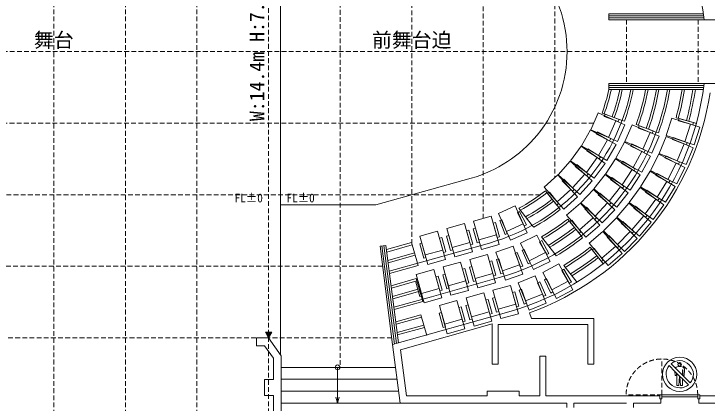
# Model space of a CAD drawing. Units: millimetres, scale not verified. Extents: x -27622 to 28378, y -25776 to 13441.
# Drawn here: x -8743 to 8711, y -15406 to -5603 of the extents above; entities that cross this region are included whole.
import ezdxf
from ezdxf.enums import TextEntityAlignment as Align

# ---------------------------------------------------------------- set-up
doc = ezdxf.new("R2010")
doc.units = ezdxf.units.MM
doc.header["$LTSCALE"] = 100
doc.linetypes.add('DASHED1', pattern=[1.8, 1.2, -0.6])
for name, color, linetype, lineweight in [('0-0', 7, 'Continuous', 18), ('0-1', 4, 'Continuous', 18), ('D-E', 7, 'Continuous', 18)]:
    doc.layers.add(name, color=color, linetype=linetype, lineweight=lineweight)
doc.layers.add('0-A', color=7, linetype='Continuous')
doc.styles.add('HGｺﾞｼｯｸE', font='')
doc.styles.add('ＭＳ ゴシック', font='')
doc.styles.get('HGｺﾞｼｯｸE').set_extended_font_data('HGｺﾞｼｯｸE')
doc.styles.get('ＭＳ ゴシック').set_extended_font_data('MS Gothic')

msp = doc.modelspace()

# ---------------------------------------------------------------- linework, layer by layer
at = {"layer": '0-0'}
for p, q in [((-2029.6, -14184.8), (-2029.6, 1077.1)), ((6237.9, -5752.8), (6237.9, -5602.7)), ((6237.9, -5602.7), (8616.4, -5602.7)), ((8623.3, -5652.8), (6237.9, -5652.8)), ((8629.8, -5702.8), (6237.9, -5702.8)), ((8635.9, -5752.8), (6237.9, -5752.8)), ((9183.8, -5752.8), (8635.9, -5752.8)), ((8622.9, -7404.8), (6237.9, -7404.8)), ((8622.9, -7454.9), (6237.9, -7454.9)), ((6237.9, -7504.9), (8616.4, -7504.9)), ((8635.9, -7354.8), (9183.8, -7354.8)), ((7928, -8217.9), (8448.6, -8363.7)), ((374.1, -10414.4), (2772.4, -9739.8)), ((374.1, -10414.4), (-2029.6, -10414.4)), ((624.5, -11433.7), (475.5, -11452.8)), ((793.6, -13930.3), (475.5, -11452.8)), ((842.3, -13916.6), (525.2, -11446.4)), ((891, -13902.9), (574.8, -11440.1)), ((939.7, -13889.2), (624.5, -11433.7)), ((1271.4, -11362.2), (638.2, -11540.3)), ((1287.7, -11420), (645.9, -11600.6)), ((3229.3, -11373.1), (1674.2, -11810.5)), ((5766, -11480), (6101.4, -11904)), ((1344.6, -11622.4), (673, -11811.4)), ((1360.9, -11680.3), (680.7, -11871.6)), ((1674.2, -11810.5), (707.8, -12082.4)), ((1434.1, -11940.5), (715.5, -12142.6)), ((5103.9, -11937.2), (5441.4, -12364.8)), ((1388, -12270.6), (754.8, -12448.8)), ((1404.3, -12328.5), (762.5, -12509)), ((3475.9, -12245), (1770.4, -12724.7)), ((1461.2, -12530.9), (789.6, -12719.8)), ((1477.5, -12588.7), (797.3, -12780)), ((1770.4, -12724.7), (824.4, -12990.8)), ((1550.7, -12848.9), (832.1, -13051)), ((793.6, -13930.3), (3720.3, -13107.1)), ((1504.7, -13179.1), (871.4, -13357.2)), ((1520.9, -13236.9), (879.2, -13417.4)), ((1504.7, -13179.1), (1651.1, -13699.5)), ((4287.1, -13272.4), (4242.4, -13128.9)), ((1577.9, -13439.3), (906.2, -13628.2)), ((992.2, -14061.7), (3301.8, -13412)), ((3301.8, -13412), (3301.8, -14423.7)), ((5704.6, -13422.5), (3451.9, -13422.6)), ((3451.9, -13422.6), (3451.9, -14423.7)), ((5854.8, -13272.4), (4287.1, -13272.4)), ((5704.6, -13422.5), (5704.6, -14423.7)), ((5854.8, -13272.4), (5854.8, -14423.7)), ((1594.1, -13497.1), (914, -13688.4)), ((-2329.9, -13762.4), (-2630.3, -13762.4)), ((-2630.3, -13962.6), (-2630.3, -13762.4)), ((-2411.6, -13620.9), (-2248.3, -13620.9)), ((-2329.9, -13762.4), (-2411.6, -13620.9)), ((-2250.9, -13625.5), (-2409, -13625.5)), ((-2253.8, -13630.5), (-2406.1, -13630.5)), ((-2256.7, -13635.5), (-2403.2, -13635.5)), ((-2259.6, -13640.5), (-2400.3, -13640.5)), ((-2262.4, -13645.5), (-2397.4, -13645.5)), ((-2265.3, -13650.5), (-2394.5, -13650.5)), ((-2268.2, -13655.5), (-2391.6, -13655.5)), ((-2271.1, -13660.5), (-2388.8, -13660.5)), ((-2274, -13665.5), (-2385.9, -13665.5)), ((-2276.9, -13670.5), (-2383, -13670.5)), ((-2279.8, -13675.5), (-2380.1, -13675.5)), ((-2282.6, -13680.5), (-2377.2, -13680.5)), ((-2285.5, -13685.5), (-2374.3, -13685.5)), ((-2288.4, -13690.5), (-2371.4, -13690.5)), ((-2291.3, -13695.5), (-2368.6, -13695.5)), ((-2294.2, -13700.5), (-2365.7, -13700.5)), ((-2297.1, -13705.5), (-2362.8, -13705.5)), ((-2300, -13710.5), (-2359.9, -13710.5)), ((-2302.9, -13715.5), (-2357, -13715.5)), ((-2305.7, -13720.5), (-2354.1, -13720.5)), ((-2308.6, -13725.5), (-2351.2, -13725.5)), ((-2311.5, -13730.5), (-2348.3, -13730.5)), ((-2314.4, -13735.5), (-2345.5, -13735.5)), ((-2317.3, -13740.5), (-2342.6, -13740.5)), ((-2320.2, -13745.5), (-2339.7, -13745.5)), ((-2323.1, -13750.5), (-2336.8, -13750.5)), ((-2325.9, -13755.5), (-2333.9, -13755.5)), ((-2328.8, -13760.5), (-2331, -13760.5)), ((-2329.9, -13762.4), (-2248.3, -13620.9)), ((-2009.6, -14212.9), (-2329.9, -13762.4)), ((-2630.3, -13962.6), (-2433.2, -13962.6)), ((-2209.8, -14276.8), (-2433.2, -13962.6)), ((793.6, -13930.3), (983, -15405.6)), ((992.2, -14061.7), (1141.5, -15224.7)), ((-2209.8, -14813.6), (-2209.8, -14276.8)), ((-2009.6, -18262.7), (-2009.6, -14212.9)), ((4503.2, -15224.7), (4503.2, -14223.5)), ((4653.4, -14223.5), (4503.2, -14223.5)), ((4653.4, -15224.7), (4653.4, -14223.5)), ((3451.9, -14423.7), (3301.8, -14423.7)), ((5854.8, -14423.8), (5704.6, -14423.8)), ((-2009.6, -14504.6), (868.4, -14504.6)), ((-593.5, -14504.6), (-593.5, -15405.6)), ((-2009.6, -14804.9), (907, -14804.9)), ((-2009.6, -15105.3), (945.6, -15105.3)), ((3176.6, -15105.3), (3176.6, -15224.7)), ((3977.6, -15105.3), (3176.6, -15105.3)), ((3977.6, -15105.3), (3977.6, -15224.7)), ((-2430.1, -15214.1), (-2209.8, -15214.1)), ((-2209.8, -17391.7), (-2209.8, -15214.1)), ((-633.8, -15255.5), (-593.5, -15405.6)), ((-553.3, -15255.5), (-593.5, -15405.6)), ((3176.6, -15224.7), (1141.5, -15224.7)), ((4503.2, -15224.7), (3977.6, -15224.7)), ((7522.8, -15224.7), (4653.4, -15224.7)), ((7572.8, -15194.7), (7522.8, -15194.7)), ((7547.8, -15194.7), (7522.8, -15194.7)), ((7522.8, -15294.8), (7522.8, -15194.7)), ((7522.8, -15224.7), (7522.8, -15294.8)), ((7572.8, -15294.8), (7522.8, -15294.8)), ((7522.8, -15294.8), (7547.8, -15294.8)), ((7547.8, -15294.8), (7522.8, -15294.8)), ((7547.8, -15294.8), (7547.8, -15405.6)), ((7572.8, -15294.8), (7572.8, -15194.7)), ((8473.9, -15194.7), (7572.8, -15194.7)), ((8473.9, -15244.7), (7572.8, -15244.7)), ((8473.9, -15294.8), (8473.9, -15194.7)), ((8473.9, -15294.8), (8524, -15294.8)), ((8498.9, -15294.8), (8524, -15294.8)), ((8498.9, -15294.8), (8524, -15294.8)), ((8524, -15194.7), (8524, -15294.8)), ((8524, -15224.7), (8524, -15294.8)), ((9788.2, -15224.7), (8524, -15224.7)), ((-2009.6, -15405.6), (984.1, -15405.6)), ((983, -15405.6), (5178.9, -15405.6)), ((5178.9, -15405.6), (5178.9, -15515.8)), ((5359.1, -15405.6), (5359.1, -15515.8)), ((5359.1, -15405.6), (6680.7, -15405.6)), ((6860.9, -15405.6), (6860.9, -15515.8)), ((6860.9, -15405.6), (7547.8, -15405.6))]:
    msp.add_line(p, q, dxfattribs=at)
at = {"layer": '0-0', "linetype": 'DASHED1'}
for q in [(7572.8, -14293.6), (6671.8, -15194.7)]:
    msp.add_line((7572.8, -15194.7), q, dxfattribs=at)
at = {"layer": '0-0'}
for points in [[(8635.9, -7354.8), (6237.9, -7354.8), (6237.9, -7504.9)], [(6064.3, -8099.5), (6571.5, -8286.6), (6627.9, -8307.4)], [(6922, -8392.5), (7428.9, -8580.4), (7485.2, -8601.3)], [(4641.6, -10058.8), (4977.1, -10482.8), (5014.3, -10529.9)], [(3968.1, -10498.2), (4307.9, -10928.8), (4345.6, -10976.6)], [(5203.8, -10769.4), (5539.2, -11193.4), (5576.5, -11240.5)], [(4537.1, -11219.1), (4875.5, -11647.9), (4913.1, -11695.5)], [(1271.4, -11362.2), (1417.8, -11882.7), (1434.1, -11940.5)], [(1388, -12270.6), (1534.4, -12791.1), (1550.7, -12848.9)], [(-2430.1, -15214.1), (-2430.1, -14813.6), (-2209.8, -14813.6)], [(8473.9, -15194.7), (8524, -15194.7), (8498.9, -15194.7)], [(8498.9, -15294.8), (8498.9, -15405.6), (9859.5, -15405.6)]]:
    msp.add_lwpolyline(points, dxfattribs=at)
for points in [[(6231.5, -8718.5), (5779.2, -8519.9), (5964.4, -8098.2), (6416.7, -8296.8)], [(6471.4, -8317), (6122.9, -8185.7), (6144.1, -8129.5), (6492.6, -8260.8)], [(6457.6, -8817.8), (6231.5, -8718.5), (6416.7, -8296.8), (6642.8, -8396.1)], [(8153.3, -8821.5), (7683.2, -8669.9), (7824.7, -8231.6), (8294.7, -8383.2)], [(8352.4, -8399.1), (7993.8, -8298.7), (8010, -8240.9), (8368.6, -8341.3)], [(5974.8, -9172.2), (5546.4, -8926.4), (5775.7, -8526.9), (6204.1, -8772.8)], [(7095.1, -9011.7), (6640.2, -8819.3), (6819.6, -8395.2), (7274.5, -8587.6)], [(7330.2, -8607.9), (6980.9, -8478.4), (7001.8, -8422.1), (7351.1, -8551.5)], [(8388.3, -8897.4), (8153.3, -8821.5), (8294.7, -8383.2), (8529.8, -8459.1)], [(6256.4, -8798.7), (5923.9, -8630.9), (5950.9, -8577.3), (6283.4, -8745.1)], [(7322.6, -9107.9), (7095.1, -9011.7), (7274.5, -8587.6), (7502, -8683.8)], [(7957.3, -9304.3), (7500.5, -9116.4), (7675.7, -8690.5), (8132.5, -8878.4)], [(8188.7, -8898.7), (7839, -8770.6), (7859.7, -8714.2), (8209.4, -8842.3)], [(6189, -9295.1), (5974.8, -9172.2), (6204.1, -8772.8), (6418.2, -8895.7)], [(6852, -9472.7), (6416.4, -9240.1), (6633.3, -8833.8), (7069, -9066.5)], [(7122.6, -9091.7), (6786.5, -8931.3), (6812.3, -8877.1), (7148.5, -9037.5)], [(8185.7, -9398.3), (7957.3, -9304.3), (8132.5, -8878.4), (8360.9, -8972.3)], [(5671.1, -9595.9), (5271.5, -9305.6), (5542.1, -8933), (5941.7, -9223.3)], [(5991, -9254.7), (5678.3, -9052.3), (5711, -9001.8), (6023.6, -9204.3)], [(7069.9, -9589.1), (6852, -9472.7), (7069, -9066.5), (7286.8, -9182.8)], [(5870.9, -9741), (5671.1, -9595.9), (5941.7, -9223.3), (6141.6, -9368.4)], [(7724.2, -9770.3), (7283.5, -9547.4), (7491.3, -9136.4), (7932.1, -9359.4)], [(7986.6, -9384.1), (7647.9, -9229.1), (7673, -9174.4), (8011.6, -9329.4)], [(5323.7, -9984.7), (4957.5, -9653.3), (5266.5, -9311.8), (5632.7, -9643.1)], [(5678.3, -9679.6), (5389.1, -9444.9), (5427, -9398.3), (5716.2, -9633)], [(6568.4, -9909.9), (6155.4, -9638.9), (6408.2, -9253.9), (6821.1, -9524.9)], [(6872.2, -9554.9), (6551.9, -9364.8), (6582.6, -9313.1), (6902.8, -9503.2)], [(7944.6, -9881.8), (7724.2, -9770.3), (7932.1, -9359.4), (8152.5, -9470.8)], [(6774.8, -10045.4), (6568.4, -9909.9), (6821.1, -9524.9), (7027.5, -9660.4)], [(7455.5, -10216.8), (7033.5, -9960.1), (7272.8, -9566.6), (7694.8, -9823.3)], [(4936.8, -10334), (4608.1, -9965.3), (4951.9, -9658.8), (5280.6, -10027.5)], [(5322, -10068.7), (5059.6, -9804.4), (5102.2, -9762), (5364.6, -10026.4)], [(5506.9, -10150.3), (5323.7, -9984.7), (5632.7, -9643.1), (5815.9, -9808.8)], [(6246.4, -10319.7), (5859.6, -10012.5), (6146, -9651.9), (6532.8, -9959.1)], [(6581, -9993.5), (6279.2, -9775.3), (6314.4, -9726.6), (6616.2, -9944.8)], [(7747.2, -9852.1), (7421.7, -9671.2), (7450.9, -9618.7), (7776.4, -9799.6)], [(7666.5, -10345.1), (7455.5, -10216.8), (7694.8, -9823.3), (7905.8, -9951.6)], [(4926, -10417.4), (4693.4, -10126.5), (4740.4, -10089), (4973, -10379.8)], [(5101.1, -10518.3), (4936.8, -10334), (5280.6, -10027.5), (5444.9, -10211.9)], [(5888.7, -10698.8), (5531.3, -10357.9), (5849.1, -10024.6), (6206.6, -10365.5)], [(6251.4, -10404.1), (5970.5, -10159.6), (6010, -10114.3), (6290.9, -10358.8)], [(6439.8, -10473.3), (6246.4, -10319.7), (6532.8, -9959.1), (6726.2, -10112.7)], [(7152.8, -10640.9), (6752.1, -10352.1), (7021.4, -9978.5), (7422.1, -10267.2)], [(7472.1, -10300.1), (7161.6, -10094.3), (7194.8, -10044.3), (7505.3, -10250)], [(7353.2, -10785.3), (7152.8, -10640.9), (7422.1, -10267.2), (7622.4, -10411.6)], [(3659.5, -11079.3), (3456.7, -10628.9), (3876.7, -10439.9), (4079.4, -10890.3)], [(5498.4, -11044), (5173.1, -10672.3), (5519.7, -10369.1), (5844.9, -10740.8)], [(6067.5, -10869.2), (5888.7, -10698.8), (6206.6, -10365.5), (6385.3, -10535.9)], [(6817.9, -11040.1), (6441, -10720.9), (6738.6, -10369.4), (7115.5, -10688.6)], [(7162.8, -10725.3), (6869.4, -10495.9), (6906.4, -10448.6), (7199.8, -10677.9)], [(4106.6, -10942), (3935.7, -10611), (3989.1, -10583.5), (4159.9, -10914.4)], [(5886.1, -10783.3), (5628.5, -10514.4), (5671.8, -10472.8), (5929.5, -10741.7)], [(2964.8, -11295), (2831.1, -10819.5), (3274.4, -10694.8), (3408.1, -11170.3)], [(3624.2, -11155.6), (3489.7, -10808.2), (3545.7, -10786.5), (3680.2, -11133.9)], [(5488.1, -11128), (5255.8, -10836.9), (5302.7, -10799.4), (5535.1, -11090.5)], [(5661, -11229.9), (5498.4, -11044), (5844.9, -10740.8), (6007.6, -10926.6)], [(6453, -11412), (6102, -11064.4), (6426.1, -10737.2), (6777.1, -11084.7)], [(7006.4, -11199.7), (6817.9, -11040.1), (7115.5, -10688.6), (7304, -10848.2)], [(2290.1, -11484.7), (2156.4, -11009.3), (2599.7, -10884.6), (2733.5, -11360)], [(3425.4, -11231.6), (3324.6, -10873.1), (3382.4, -10856.8), (3483.2, -11215.4)], [(3760.8, -11304.5), (3659.5, -11079.3), (4079.4, -10890.3), (4180.8, -11115.5)], [(6821.3, -11125), (6546.7, -10873.4), (6587.3, -10829.1), (6861.9, -11080.7)], [(1615.5, -11674.5), (1481.8, -11199), (1925.1, -11074.3), (2058.8, -11549.8)], [(2750.7, -11421.4), (2649.9, -11062.9), (2707.7, -11046.6), (2808.6, -11405.1)], [(2924.2, -11372.6), (2823.4, -11014.1), (2881.2, -10997.8), (2982.1, -11356.3)], [(3031.7, -11532.7), (2964.8, -11295), (3408.1, -11170.3), (3475, -11408)], [(6060.1, -11754.2), (5737.3, -11380.3), (6086, -11079.4), (6408.7, -11453.3)], [(6628.4, -11585.7), (6453, -11412), (6777.1, -11084.7), (6952.5, -11258.5)], [(2076.1, -11611.2), (1975.2, -11252.6), (2033.1, -11236.4), (2133.9, -11594.9)], [(2249.6, -11562.4), (2148.7, -11203.8), (2206.6, -11187.6), (2307.4, -11546.1)], [(4233.3, -11819.6), (4013.6, -11377.3), (4426.1, -11172.4), (4645.8, -11614.8)], [(4674.8, -11666.4), (4494.2, -11340.7), (4546.7, -11311.6), (4727.3, -11637.3)], [(6449.7, -11496.9), (6195.5, -11224.6), (6239.4, -11183.6), (6493.6, -11455.9)], [(1574.9, -11752.1), (1474.1, -11393.6), (1531.9, -11377.3), (1632.8, -11735.9)], [(2357, -11722.5), (2290.1, -11484.7), (2733.5, -11360), (2800.4, -11597.8)], [(3556.1, -12073.3), (3393.5, -11606.9), (3828.4, -11455.2), (3991, -11921.6)], [(6050.2, -11838.6), (5818.1, -11547.4), (5865, -11510), (6097.2, -11801.2)], [(6221.5, -11941.2), (6060.1, -11754.2), (6408.7, -11453.3), (6570.1, -11640.2)], [(1682.4, -11912.2), (1615.5, -11674.5), (2058.8, -11549.8), (2125.7, -11787.5)], [(2870.1, -12262.9), (2736.3, -11787.4), (3179.7, -11662.7), (3313.4, -12138.1)], [(4013.3, -11976.5), (3874.9, -11630.7), (3930.7, -11608.4), (4069.1, -11954.2)], [(4202, -11898.2), (4051.6, -11557.5), (4106.5, -11533.2), (4257, -11873.9)], [(4343.2, -12040.8), (4233.3, -11819.6), (4645.8, -11614.8), (4755.7, -11836)], [(2195.4, -12452.6), (2061.7, -11977.2), (2505, -11852.5), (2638.7, -12327.9)], [(3330.7, -12199.5), (3229.8, -11841), (3287.6, -11824.7), (3388.5, -12183.2)], [(3515.3, -12147.3), (3408.6, -11790.4), (3466.2, -11773.2), (3572.8, -12130.1)], [(1520.7, -12642.4), (1387, -12166.9), (1830.3, -12042.2), (1964.1, -12517.7)], [(2656, -12389.3), (2555.2, -12030.8), (2613, -12014.5), (2713.8, -12373)], [(2829.5, -12340.5), (2728.6, -11982), (2786.5, -11965.7), (2887.3, -12324.2)], [(3637.5, -12306.4), (3556.1, -12073.3), (3991, -11921.6), (4072.3, -12154.8)], [(4804.4, -12552), (4572.4, -12115.9), (4979.1, -11899.6), (5211, -12335.7)], [(5241.3, -12387.3), (5053.7, -12065.5), (5105.6, -12035.3), (5293.2, -12357)], [(1981.4, -12579.1), (1880.5, -12220.5), (1938.3, -12204.3), (2039.2, -12562.8)], [(2154.8, -12530.3), (2054, -12171.7), (2111.8, -12155.5), (2212.7, -12514)], [(2936.9, -12500.6), (2870.1, -12262.9), (3313.4, -12138.1), (3380.3, -12375.9)], [(4141.4, -12832.6), (3957.8, -12374), (4385.3, -12202.8), (4568.9, -12661.3)], [(1480.2, -12720), (1379.3, -12361.5), (1437.2, -12345.2), (1538, -12703.8)], [(2262.3, -12690.4), (2195.4, -12452.6), (2638.7, -12327.9), (2705.6, -12565.7)], [(4593.5, -12715.9), (4441.7, -12375.8), (4496.5, -12351.3), (4648.4, -12691.4)], [(4776.1, -12632.1), (4614.2, -12296.7), (4668.3, -12270.6), (4830.2, -12606)], [(4920.3, -12770), (4804.4, -12552), (5211, -12335.7), (5327, -12553.8)], [(1587.6, -12880.1), (1520.7, -12642.4), (1964.1, -12517.7), (2031, -12755.4)], [(3452.3, -13040.3), (3318.5, -12564.9), (3761.9, -12440.1), (3895.6, -12915.6)], [(4104.6, -12909.1), (3979.8, -12558.3), (4036.3, -12538.1), (4161.2, -12889)], [(2777.6, -13230.1), (2643.9, -12754.6), (3087.2, -12629.9), (3221, -13105.4)], [(3912.9, -12977), (3812, -12618.4), (3869.9, -12602.2), (3970.7, -12960.7)], [(4233.2, -13061.8), (4141.4, -12832.6), (4568.9, -12661.3), (4660.7, -12890.6)], [(2103, -13419.9), (1969.2, -12944.4), (2412.6, -12819.7), (2546.3, -13295.2)], [(3238.2, -13166.7), (3137.4, -12808.2), (3195.2, -12792), (3296.1, -13150.5)], [(3411.7, -13117.9), (3310.9, -12759.4), (3368.7, -12743.2), (3469.5, -13101.7)], [(3519.2, -13278.1), (3452.3, -13040.3), (3895.6, -12915.6), (3962.5, -13153.3)], [(2563.6, -13356.5), (2462.7, -12998), (2520.6, -12981.7), (2621.4, -13340.3)], [(2737.1, -13307.7), (2636.2, -12949.2), (2694, -12932.9), (2794.9, -13291.5)], [(2062.4, -13497.5), (1961.6, -13139), (2019.4, -13122.7), (2120.2, -13481.2)], [(2844.5, -13467.8), (2777.6, -13230.1), (3221, -13105.4), (3287.8, -13343.1)], [(2169.9, -13657.6), (2103, -13419.9), (2546.3, -13295.2), (2613.2, -13532.9)]]:
    msp.add_lwpolyline(points, close=True, dxfattribs=at)
msp.add_circle((-593.5, -14504.6), 59.8, dxfattribs=at)
for radius, start, end in [(6808.1, 6.75656, 74.27394), (3309.9, 320.59946, 39.40053), (5005.9, 285.69534, 349.0472), (5912, 285.71065, 350.74197), (6808.1, 285.7261, 353.2439), (4465.3, 339.7477, 347.70151), (4525.4, 339.7477, 347.86726), (4735.6, 339.7477, 348.41357), (4795.7, 339.7477, 348.56067), (5066, 339.7477, 349.17865), (5371.4, 339.9823, 349.80063), (5431.5, 339.9823, 349.91463), (5641.7, 339.96695, 350.29419), (5701.8, 339.96695, 350.39742), (5972.1, 339.95007, 350.83591), (6277.5, 344.62787, 351.28525), (6337.5, 344.62787, 351.36848), (6547.8, 344.61656, 351.64766), (6607.9, 344.61656, 351.72412), (6988.3, 289.80084, 351.48914), (3309.9, 285.73038, 320.59946), (4465.3, 297.95139, 308.28459), (4525.4, 297.95139, 308.28459), (4735.6, 298.54716, 308.28825), (4795.7, 298.54716, 308.28825), (5066, 299.18779, 308.29219), (5371.4, 299.71419, 308.29538), (5431.5, 299.71419, 308.29538), (5641.7, 300.12274, 308.29794), (5701.8, 300.12274, 308.29794), (5972.1, 300.5771, 308.30075), (6277.5, 300.95413, 308.30307), (6337.5, 300.95413, 308.30307), (6547.8, 301.25833, 308.30495), (6607.9, 301.25833, 308.30495)]:
    msp.add_arc((1875.1, -6553.8), radius, start, end, dxfattribs=at)
at = {"layer": '0-0', "linetype": 'DASHED1'}
msp.add_arc((7572.8, -15194.7), 901.1, 0, 180, dxfattribs=at)
at = {"layer": '0-1', "linetype": 'DASHED1'}
for p, q in [((-7736.4, 4409.2), (-7736.4, -17516.8)), ((-5934.2, 4409.2), (-5934.2, -17516.8)), ((-4132.1, 4409.2), (-4132.1, -17516.8)), ((-2329.9, 4259.1), (-2329.9, -17391.7)), ((-527.8, 1336.9), (-527.8, -14504.6)), ((1274.4, -1734.9), (1274.4, -11372.7)), ((3076.5, -2357.2), (3076.5, -10750.5)), ((4878.6, -3383.5), (4878.6, -9724.1)), ((6680.8, -5752.8), (6680.8, -7354.8)), ((8482.9, -5752.8), (8482.9, -7354.8)), ((10537.1, -6553.8), (-13142.8, -6553.8)), ((5851.2, -8355.9), (-13142.8, -8355.9)), ((4511, -10158.1), (-13142.8, -10158.1)), ((540.7, -11960.2), (-13142.8, -11960.2)), ((772, -13762.4), (-16486.8, -13762.4))]:
    msp.add_line(p, q, dxfattribs=at)
at = {"layer": 'D-E'}
for p, q in [((7802.6, -14412.9), (7910.8, -14521.3)), ((8134.7, -14712.1), (8142.6, -14563.9))]:
    msp.add_line(p, q, dxfattribs=at)
for points in [[(8041.9, -14965.3), (8025.7, -14733.5), (8016, -14723.7), (7999, -14965.3), (7951.8, -14965.3), (7951.8, -14659.5), (7941.1, -14648.9), (7941.1, -14712.1), (7906.3, -14712.1), (7900.7, -14608.5), (7754.1, -14461.9)], [(7910.8, -14521.3), (8089.1, -14699.5), (8089.1, -14570.5), (8099.8, -14570.5), (8099.8, -14710.1), (8101.6, -14712.1), (8134.7, -14712.1)], [(8142.6, -14563.9), (8134.7, -14712.1), (8101.6, -14712.1), (8287.1, -14897.5)], [(8238.2, -14945.9), (8089.1, -14796.9), (8089.1, -14965.3), (8041.9, -14965.3)]]:
    msp.add_lwpolyline(points, dxfattribs=at)
for points in [[(7941.1, -14712.1), (7941.1, -14648.9), (7900.7, -14608.5), (7906.3, -14712.1)], [(7999, -14965.3), (8016, -14723.7), (7951.8, -14659.5), (7951.8, -14965.3)], [(8089.1, -14570.5), (8089.1, -14699.5), (8099.8, -14710.1), (8099.8, -14570.5)], [(8041.9, -14965.3), (8089.1, -14965.3), (8089.1, -14796.9), (8025.7, -14733.5)], [(8101.6, -14712.1), (8099.8, -14710.1), (8099.8, -14712.1)]]:
    msp.add_lwpolyline(points, close=True, dxfattribs=at)
for centre, radius, start, end in [((8020.5, -14679.6), 430.3, 90.01331, 180.01066), ((8020.4, -14679.6), 430.3, 359.99201, 89.98935), ((8023.6, -14680), 346.8, 141.02952, 179.82214), ((8022.3, -14682.3), 347.6, 90.17441, 129.18968), ((8020.4, -14844.2), 359.3, 89.98013, 100.30929), ((8022.1, -14430.7), 44.6, 92.06739, 177.98594), ((8022, -14427.4), 44.5, 182.1377, 268.07609), ((8018.8, -14427.4), 44.5, 272.10635, 357.78666), ((8021.3, -14835.3), 350.4, 79.56016, 90.14089), ((8018.8, -14430.7), 44.6, 2.02021, 87.81967), ((8008, -14692), 357.6, 2.10521, 87.88481), ((7969.4, -14559.1), 69.7, 101.00287, 147.14539), ((8069.6, -14562.1), 73, 358.57678, 77.97511), ((8020.4, -14679.7), 430.2, 180.00266, 270.00001), ((8034.4, -14665.8), 357.8, 182.10188, 267.88148), ((8020.5, -14679.7), 430.2, 269.99733, 359.99468), ((8017.5, -14677.7), 347.8, 320.81515, 359.80815), ((8020.2, -14677.5), 345.8, 270.16395, 309.09017)]:
    msp.add_arc(centre, radius, start, end, dxfattribs=at)

# ---------------------------------------------------------------- texts
at = {"layer": '0-A', "style": 'ＭＳ ゴシック'}
msp.add_text('W:14.4m H:7.2m', height=366.6, rotation=90, dxfattribs=at).set_placement((-2329.9, -8303.8), align=Align.BOTTOM_LEFT)
at = {"layer": '0-A', "style": 'HGｺﾞｼｯｸE'}
for s, p in [('舞台', (-8236.4, -6553.8)), ('前舞台迫', (274.4, -6553.8))]:
    msp.add_text(s, height=366.6, dxfattribs=at).set_placement(p, align=Align.BOTTOM_LEFT)
at = {"layer": '0-A', "style": 'ＭＳ ゴシック', "width": 0.95}
for p in [(-3184.8, -10414.4), (-1877.9, -10414.4)]:
    msp.add_text('FL±0', height=219.9, dxfattribs=at).set_placement(p, align=Align.BOTTOM_LEFT)

doc.saveas('drawing.dxf')
